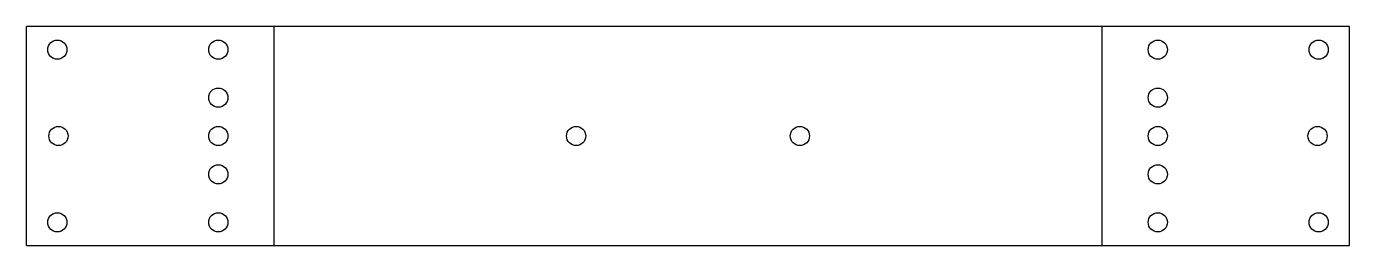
# Model space of a CAD drawing. Header units: inches. Extents: x 61 to 475, y 61 to 130.
import ezdxf

# ---------------------------------------------------------------- set-up
doc = ezdxf.new("R2010")
doc.units = ezdxf.units.IN
doc.header["$MEASUREMENT"] = 0

msp = doc.modelspace()

# ---------------------------------------------------------------- linework, layer by layer
at = {"color": 7, "linetype": 'Continuous', "lineweight": 25}
for p, q in [((475.08, 129.85), (61.18, 129.85)), ((61.18, 61.35), (61.18, 129.85)), ((475.08, 61.35), (475.08, 129.85)), ((61.18, 61.35), (475.08, 61.35))]:
    msp.add_line(p, q, dxfattribs=at)
at = {"color": 4, "linetype": 'Continuous'}
for p, q in [((138.62, 61.35), (138.62, 129.85)), ((397.64, 129.85), (397.64, 61.35))]:
    msp.add_line(p, q, dxfattribs=at)
at = {"color": 7, "linetype": 'Continuous', "lineweight": 25}
for centre in [(70.82, 122.6), (121.18, 122.6), (415.08, 122.6), (465.43, 122.6), (121.18, 107.6), (121.18, 107.6), (415.08, 107.6), (71.18, 95.6), (71.18, 95.6), (121.18, 95.6), (233.13, 95.6), (303.13, 95.6), (415.08, 95.6), (465.08, 95.6), (121.18, 83.6), (121.18, 83.6), (415.08, 83.6), (70.82, 68.6), (121.18, 68.6), (415.08, 68.6), (465.43, 68.6)]:
    msp.add_circle(centre, 3, dxfattribs=at)

doc.saveas('drawing.dxf')
